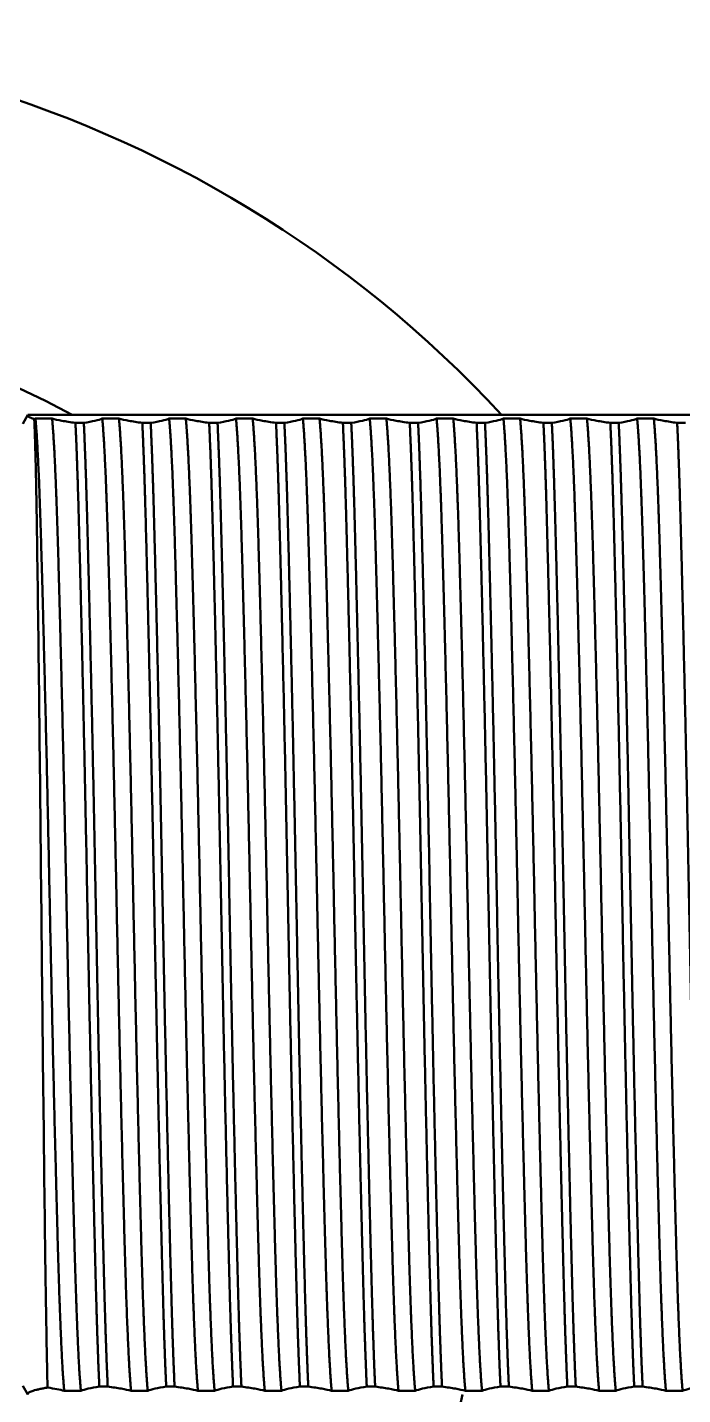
# Model space of a CAD drawing. Header units: millimetres. Extents: x 0 to 841, y 0 to 594.
# Drawn here: x 547.82 to 555.17, y 290.62 to 305.97 of the extents above; entities that cross this region are included whole.
import ezdxf

# ---------------------------------------------------------------- set-up
doc = ezdxf.new("R2010")
doc.units = ezdxf.units.MM
doc.layers.add('Hatch (ISO)', color=7, linetype='Continuous', lineweight=18)
doc.layers.add('Visible (ISO)', color=7, linetype='Continuous', lineweight=50)

msp = doc.modelspace()

# ---------------------------------------------------------------- hatches: boundary and pattern name
at = {"layer": 'Hatch (ISO)'}
h = msp.add_hatch(dxfattribs=at)
h.set_pattern_fill('ANSI31', color=256, scale=25.4, style=0)
h.set_pattern_definition([(45, (0, 0), (-2.245064, 2.245064), [])])
edge = h.paths.add_edge_path()
edge.add_ellipse((416.288, 307.621), major_axis=(-9.758, 2.186), ratio=1, start_angle=270, end_angle=282.6294)
edge.add_line((416.288, 317.621), (382.416, 317.621))
edge.add_ellipse((382.416, 312.621), major_axis=(-5, 0), ratio=1, start_angle=270, end_angle=360)
edge.add_line((377.416, 312.621), (377.416, 210.621))
edge.add_ellipse((382.416, 210.621), major_axis=(0, -5), ratio=1, start_angle=270, end_angle=360)
edge.add_line((382.416, 205.621), (416.288, 205.621))
edge.add_ellipse((416.288, 215.621), major_axis=(10, 0), ratio=1, start_angle=270, end_angle=282.6294)
edge.add_ellipse((445.416, 85.621), major_axis=(120.242, 26.942), ratio=1, start_angle=64.74122, end_angle=90, ccw=False)
edge.add_ellipse((474.544, 215.621), major_axis=(9.758, -2.186), ratio=1, start_angle=270, end_angle=282.6294)
edge.add_line((474.544, 205.621), (558.416, 205.621))
edge.add_ellipse((558.416, 210.621), major_axis=(5, 0), ratio=1, start_angle=270, end_angle=360)
edge.add_line((563.416, 210.621), (563.416, 312.621))
edge.add_ellipse((558.416, 312.621), major_axis=(0, 5), ratio=1, start_angle=270, end_angle=360)
edge.add_line((558.416, 317.621), (474.544, 317.621))
edge.add_ellipse((474.544, 307.621), major_axis=(-10, 0), ratio=1, start_angle=270, end_angle=282.6294)
edge.add_ellipse((445.416, 437.621), major_axis=(-120.242, -26.942), ratio=1, start_angle=64.74122, end_angle=90, ccw=False)
edge = h.paths.add_edge_path(flags=0)
edge.add_line((388.916, 208.621), (388.916, 210.621))
edge.add_ellipse((382.416, 210.621), major_axis=(0, 6.5), ratio=1, start_angle=270, end_angle=363.5049)
edge.add_line((382.019, 217.108), (380.416, 217.108))
edge.add_line((380.416, 217.108), (380.416, 221.814))
edge.add_spline(control_points=[(380.416, 221.814), (380.416, 222.421), (380.5, 223.145), (380.692, 224.324), (380.822, 224.956), (381.036, 226.225), (381.109, 226.863), (381.109, 228.037), (381.036, 228.675), (380.822, 229.944), (380.692, 230.576), (380.5, 231.755), (380.416, 232.479), (380.416, 233.086)], knot_values=[1.346639, 1.346639, 1.346639, 1.346639, 1.528836, 1.528836, 1.705012, 1.705012, 1.881187, 1.881187, 2.057362, 2.057362, 2.233538, 2.233538, 2.415734, 2.415734, 2.415734, 2.415734], degree=3, periodic=0)
edge.add_line((380.416, 233.086), (380.416, 241.621))
edge.add_ellipse((380.416, 244.121), major_axis=(2.5, 0), ratio=1, start_angle=270, end_angle=450)
edge.add_line((380.416, 246.621), (380.416, 276.621))
edge.add_ellipse((380.416, 279.121), major_axis=(2.5, 0), ratio=1, start_angle=270, end_angle=450)
edge.add_line((380.416, 281.621), (380.416, 306.121))
edge.add_line((380.416, 306.121), (382.489, 306.121))
edge.add_ellipse((382.416, 312.621), major_axis=(6.5, 0.073), ratio=1, start_angle=270, end_angle=359.355)
edge.add_line((388.916, 312.621), (388.916, 314.621))
edge.add_line((388.916, 314.621), (416.288, 314.621))
edge.add_ellipse((416.288, 307.621), major_axis=(7, 0), ratio=1, start_angle=77.3706, end_angle=90, ccw=False)
edge.add_ellipse((445.416, 437.621), major_axis=(123.169, -27.598), ratio=1, start_angle=270, end_angle=279.22446)
edge.add_ellipse((445.416, 311.397), major_axis=(-0.223, -7.497), ratio=1, start_angle=270, end_angle=453.4049)
edge.add_ellipse((445.416, 437.621), major_axis=(126.001, 7.497), ratio=1, start_angle=270, end_angle=279.22446)
edge.add_ellipse((474.544, 307.621), major_axis=(6.831, 1.531), ratio=1, start_angle=77.3706, end_angle=90, ccw=False)
edge.add_line((474.544, 314.621), (535.916, 314.621))
edge.add_ellipse((538.416, 314.621), major_axis=(0, -2.5), ratio=1, start_angle=270, end_angle=450)
edge.add_line((540.916, 314.621), (551.918, 314.621))
edge.add_line((551.918, 314.621), (551.918, 312.445))
edge.add_ellipse((558.416, 312.621), major_axis=(0.176, -6.498), ratio=1, start_angle=270, end_angle=359.0971)
edge.add_line((558.489, 306.121), (560.416, 306.121))
edge.add_line((560.416, 306.121), (560.416, 217.108))
edge.add_line((560.416, 217.108), (558.813, 217.108))
edge.add_ellipse((558.416, 210.621), major_axis=(-6.488, 0.397), ratio=1, start_angle=270, end_angle=361.9571)
edge.add_line((551.918, 210.796), (551.918, 208.621))
edge.add_line((551.918, 208.621), (540.916, 208.621))
edge.add_ellipse((538.416, 208.621), major_axis=(0, 2.5), ratio=1, start_angle=270, end_angle=450)
edge.add_line((535.916, 208.621), (474.544, 208.621))
edge.add_ellipse((474.544, 215.621), major_axis=(-7, 0), ratio=1, start_angle=77.3706, end_angle=90, ccw=False)
edge.add_ellipse((445.416, 85.621), major_axis=(-123.169, 27.598), ratio=1, start_angle=270, end_angle=279.22446)
edge.add_ellipse((445.416, 211.844), major_axis=(0.223, 7.497), ratio=1, start_angle=270, end_angle=453.4049)
edge.add_ellipse((445.416, 85.621), major_axis=(-126.001, -7.497), ratio=1, start_angle=270, end_angle=279.22446)
edge.add_ellipse((416.288, 215.621), major_axis=(-6.831, -1.531), ratio=1, start_angle=77.3706, end_angle=90, ccw=False)
edge.add_line((416.288, 208.621), (388.916, 208.621))
edge = h.paths.add_edge_path(flags=0)
edge.add_ellipse((557.666, 211.371), major_axis=(0, 2.172), ratio=1, start_angle=0, end_angle=360)
edge = h.paths.add_edge_path(flags=0)
edge.add_ellipse((557.666, 311.871), major_axis=(0, 2.172), ratio=1, start_angle=0, end_angle=360)
edge = h.paths.add_edge_path(flags=0)
edge.add_ellipse((383.166, 311.871), major_axis=(0, 2.172), ratio=1, start_angle=0, end_angle=360)
edge = h.paths.add_edge_path(flags=0)
edge.add_ellipse((383.166, 211.371), major_axis=(0, 2.172), ratio=1, start_angle=0, end_angle=360)
edge = h.paths.add_edge_path(flags=0)
edge.add_ellipse((445.416, 214.344), major_axis=(0, 2), ratio=1, start_angle=0, end_angle=360)
edge = h.paths.add_edge_path(flags=0)
edge.add_ellipse((445.416, 308.897), major_axis=(0, 2), ratio=1, start_angle=0, end_angle=360)

# ---------------------------------------------------------------- linework, layer by layer
at = {"layer": 'Visible (ISO)'}
for p, q in [((547.77, 301.521), (547.827, 301.621)), ((560.416, 301.621), (547.827, 301.621)), ((547.911, 301.578), (548.098, 301.578)), ((548.454, 301.53), (548.36, 301.53)), ((548.661, 301.578), (548.848, 301.578)), ((549.204, 301.53), (549.11, 301.53)), ((549.411, 301.578), (549.598, 301.578)), ((549.954, 301.53), (549.86, 301.53)), ((550.161, 301.578), (550.348, 301.578)), ((550.704, 301.53), (550.61, 301.53)), ((550.911, 301.578), (551.098, 301.578)), ((551.454, 301.53), (551.36, 301.53)), ((551.661, 301.578), (551.848, 301.578)), ((552.204, 301.53), (552.11, 301.53)), ((552.411, 301.578), (552.598, 301.578)), ((552.954, 301.53), (552.86, 301.53)), ((553.161, 301.578), (553.348, 301.578)), ((553.704, 301.53), (553.61, 301.53)), ((553.911, 301.578), (554.098, 301.578)), ((554.454, 301.53), (554.36, 301.53)), ((554.661, 301.578), (554.848, 301.578)), ((555.204, 301.53), (555.11, 301.53)), ((547.77, 290.721), (547.827, 290.621)), ((548.421, 290.664), (548.234, 290.664)), ((548.628, 290.711), (548.722, 290.711)), ((549.171, 290.664), (548.984, 290.664)), ((549.378, 290.711), (549.472, 290.711)), ((549.921, 290.664), (549.734, 290.664)), ((550.128, 290.711), (550.222, 290.711)), ((550.671, 290.664), (550.484, 290.664)), ((550.878, 290.711), (550.972, 290.711)), ((551.421, 290.664), (551.234, 290.664)), ((551.628, 290.711), (551.722, 290.711)), ((552.171, 290.664), (551.984, 290.664)), ((552.378, 290.711), (552.472, 290.711)), ((552.921, 290.664), (552.734, 290.664)), ((553.128, 290.711), (553.222, 290.711)), ((553.671, 290.664), (553.484, 290.664)), ((553.878, 290.711), (553.972, 290.711)), ((554.421, 290.664), (554.234, 290.664)), ((554.628, 290.711), (554.722, 290.711)), ((555.171, 290.664), (554.984, 290.664))]:
    msp.add_line(p, q, dxfattribs=at)
for radius, start, end in [(13.25, 42.7847, 168.8523), (10.25, 61.4079, 120), (9.5, 168.0934, 347.8468)]:
    msp.add_arc((543.416, 292.621), radius, start, end, dxfattribs=at)
for points, weights in [([(547.827, 301.621), (547.814, 301.597), (547.898, 301.573)], [3.46666532032, 3.47414587161, 3.42866251572]), ([(548.047, 290.7), (547.805, 290.659), (547.827, 290.621)], [3.3471257259, 3.47505265239, 3.46289345925])]:
    msp.add_rational_spline(points, weights, degree=2, dxfattribs=at)
msp.add_open_spline([(547.898, 301.573), (547.902, 301.574), (547.907, 301.576), (547.911, 301.578)], degree=3, dxfattribs=at)
for points, knots in [([(548.047, 290.7), (548.042, 290.878), (548.038, 291.101), (548.029, 291.638), (548.024, 291.955), (548.012, 292.896), (548.004, 293.576), (547.988, 295.009), (547.981, 295.745), (547.966, 297.186), (547.959, 297.88), (547.943, 299.202), (547.935, 299.811), (547.923, 300.622), (547.918, 300.888), (547.908, 301.311), (547.903, 301.469), (547.898, 301.573)], [-1.433975, -1.433975, -1.433975, -1.433975, -1.302401, -1.302401, -1.165545, -1.165545, -0.9371, -0.9371, -0.718486, -0.718486, -0.505454, -0.505454, -0.279411, -0.279411, -0.137648, -0.137648, -0.000001, -0.000001, -0.000001, -0.000001]), ([(548.098, 301.578), (548.128, 301.57), (548.165, 301.562), (548.253, 301.546), (548.304, 301.538), (548.36, 301.53)], [-0.1392079, -0.1392079, -0.1392079, -0.1392079, -0.0696475, -0.0696475, -0.000001, -0.000001, -0.000001, -0.000001]), ([(548.454, 301.53), (548.502, 301.538), (548.544, 301.546), (548.613, 301.562), (548.641, 301.57), (548.661, 301.578)], [-0.1383794, -0.1383794, -0.1383794, -0.1383794, -0.0692014, -0.0692014, 0, 0, 0, 0]), ([(548.848, 301.578), (548.878, 301.57), (548.915, 301.562), (549.003, 301.546), (549.054, 301.538), (549.11, 301.53)], [-0.1392079, -0.1392079, -0.1392079, -0.1392079, -0.0696475, -0.0696475, -0.000001, -0.000001, -0.000001, -0.000001]), ([(549.204, 301.53), (549.252, 301.538), (549.294, 301.546), (549.363, 301.562), (549.391, 301.57), (549.411, 301.578)], [-0.1383794, -0.1383794, -0.1383794, -0.1383794, -0.0692014, -0.0692014, 0, 0, 0, 0]), ([(549.598, 301.578), (549.628, 301.57), (549.665, 301.562), (549.753, 301.546), (549.804, 301.538), (549.86, 301.53)], [-0.1392079, -0.1392079, -0.1392079, -0.1392079, -0.0696475, -0.0696475, -0.000001, -0.000001, -0.000001, -0.000001]), ([(549.954, 301.53), (550.002, 301.538), (550.044, 301.546), (550.113, 301.562), (550.141, 301.57), (550.161, 301.578)], [-0.1383794, -0.1383794, -0.1383794, -0.1383794, -0.0692014, -0.0692014, 0, 0, 0, 0]), ([(550.348, 301.578), (550.378, 301.57), (550.415, 301.562), (550.503, 301.546), (550.554, 301.538), (550.61, 301.53)], [-0.1392079, -0.1392079, -0.1392079, -0.1392079, -0.0696475, -0.0696475, -0.000001, -0.000001, -0.000001, -0.000001]), ([(550.704, 301.53), (550.752, 301.538), (550.794, 301.546), (550.863, 301.562), (550.891, 301.57), (550.911, 301.578)], [-0.1383794, -0.1383794, -0.1383794, -0.1383794, -0.0692014, -0.0692014, 0, 0, 0, 0]), ([(551.098, 301.578), (551.128, 301.57), (551.165, 301.562), (551.253, 301.546), (551.304, 301.538), (551.36, 301.53)], [-0.1392079, -0.1392079, -0.1392079, -0.1392079, -0.0696475, -0.0696475, -0.000001, -0.000001, -0.000001, -0.000001]), ([(551.454, 301.53), (551.502, 301.538), (551.544, 301.546), (551.613, 301.562), (551.641, 301.57), (551.661, 301.578)], [-0.1383794, -0.1383794, -0.1383794, -0.1383794, -0.0692014, -0.0692014, 0, 0, 0, 0]), ([(551.848, 301.578), (551.878, 301.57), (551.915, 301.562), (552.003, 301.546), (552.054, 301.538), (552.11, 301.53)], [-0.1392079, -0.1392079, -0.1392079, -0.1392079, -0.0696475, -0.0696475, -0.000001, -0.000001, -0.000001, -0.000001]), ([(552.204, 301.53), (552.252, 301.538), (552.294, 301.546), (552.363, 301.562), (552.391, 301.57), (552.411, 301.578)], [-0.1383794, -0.1383794, -0.1383794, -0.1383794, -0.0692014, -0.0692014, 0, 0, 0, 0]), ([(552.598, 301.578), (552.628, 301.57), (552.665, 301.562), (552.753, 301.546), (552.804, 301.538), (552.86, 301.53)], [-0.1392079, -0.1392079, -0.1392079, -0.1392079, -0.0696475, -0.0696475, -0.000001, -0.000001, -0.000001, -0.000001]), ([(552.954, 301.53), (553.002, 301.538), (553.044, 301.546), (553.113, 301.562), (553.141, 301.57), (553.161, 301.578)], [-0.1383794, -0.1383794, -0.1383794, -0.1383794, -0.0692014, -0.0692014, 0, 0, 0, 0]), ([(553.348, 301.578), (553.378, 301.57), (553.415, 301.562), (553.503, 301.546), (553.554, 301.538), (553.61, 301.53)], [-0.1392079, -0.1392079, -0.1392079, -0.1392079, -0.0696475, -0.0696475, -0.000001, -0.000001, -0.000001, -0.000001]), ([(553.704, 301.53), (553.752, 301.538), (553.794, 301.546), (553.863, 301.562), (553.891, 301.57), (553.911, 301.578)], [-0.1383794, -0.1383794, -0.1383794, -0.1383794, -0.0692014, -0.0692014, 0, 0, 0, 0]), ([(554.098, 301.578), (554.128, 301.57), (554.165, 301.562), (554.253, 301.546), (554.304, 301.538), (554.36, 301.53)], [-0.1392079, -0.1392079, -0.1392079, -0.1392079, -0.0696475, -0.0696475, -0.000001, -0.000001, -0.000001, -0.000001]), ([(554.454, 301.53), (554.502, 301.538), (554.544, 301.546), (554.613, 301.562), (554.641, 301.57), (554.661, 301.578)], [-0.1383794, -0.1383794, -0.1383794, -0.1383794, -0.0692014, -0.0692014, 0, 0, 0, 0]), ([(554.848, 301.578), (554.878, 301.57), (554.915, 301.562), (555.003, 301.546), (555.054, 301.538), (555.11, 301.53)], [-0.1392079, -0.1392079, -0.1392079, -0.1392079, -0.0696475, -0.0696475, -0.000001, -0.000001, -0.000001, -0.000001]), ([(548.234, 290.664), (548.211, 290.67), (548.184, 290.676), (548.121, 290.688), (548.086, 290.694), (548.047, 290.7)], [-0.1067052, -0.1067052, -0.1067052, -0.1067052, -0.0533638, -0.0533638, -0.000001, -0.000001, -0.000001, -0.000001]), ([(548.628, 290.711), (548.58, 290.703), (548.538, 290.696), (548.469, 290.68), (548.441, 290.672), (548.421, 290.664)], [-0.1383794, -0.1383794, -0.1383794, -0.1383794, -0.0692014, -0.0692014, 0, 0, 0, 0]), ([(548.984, 290.664), (548.954, 290.672), (548.917, 290.68), (548.829, 290.696), (548.778, 290.703), (548.722, 290.711)], [-0.1392069, -0.1392069, -0.1392069, -0.1392069, -0.0696465, -0.0696465, 0, 0, 0, 0]), ([(549.378, 290.711), (549.33, 290.703), (549.288, 290.696), (549.219, 290.68), (549.191, 290.672), (549.171, 290.664)], [-0.1383794, -0.1383794, -0.1383794, -0.1383794, -0.0692014, -0.0692014, 0, 0, 0, 0]), ([(549.734, 290.664), (549.704, 290.672), (549.667, 290.68), (549.579, 290.696), (549.528, 290.703), (549.472, 290.711)], [-0.1392069, -0.1392069, -0.1392069, -0.1392069, -0.0696465, -0.0696465, 0, 0, 0, 0]), ([(550.128, 290.711), (550.08, 290.703), (550.038, 290.696), (549.969, 290.68), (549.941, 290.672), (549.921, 290.664)], [-0.1383794, -0.1383794, -0.1383794, -0.1383794, -0.0692014, -0.0692014, 0, 0, 0, 0]), ([(550.484, 290.664), (550.454, 290.672), (550.417, 290.68), (550.329, 290.696), (550.278, 290.703), (550.222, 290.711)], [-0.1392069, -0.1392069, -0.1392069, -0.1392069, -0.0696465, -0.0696465, 0, 0, 0, 0]), ([(550.878, 290.711), (550.83, 290.703), (550.788, 290.696), (550.719, 290.68), (550.691, 290.672), (550.671, 290.664)], [-0.1383794, -0.1383794, -0.1383794, -0.1383794, -0.0692014, -0.0692014, 0, 0, 0, 0]), ([(551.234, 290.664), (551.204, 290.672), (551.167, 290.68), (551.079, 290.696), (551.028, 290.703), (550.972, 290.711)], [-0.1392069, -0.1392069, -0.1392069, -0.1392069, -0.0696465, -0.0696465, 0, 0, 0, 0]), ([(551.628, 290.711), (551.58, 290.703), (551.538, 290.696), (551.469, 290.68), (551.441, 290.672), (551.421, 290.664)], [-0.1383794, -0.1383794, -0.1383794, -0.1383794, -0.0692014, -0.0692014, 0, 0, 0, 0]), ([(551.984, 290.664), (551.954, 290.672), (551.917, 290.68), (551.829, 290.696), (551.778, 290.703), (551.722, 290.711)], [-0.1392069, -0.1392069, -0.1392069, -0.1392069, -0.0696465, -0.0696465, 0, 0, 0, 0]), ([(552.378, 290.711), (552.33, 290.703), (552.288, 290.696), (552.219, 290.68), (552.191, 290.672), (552.171, 290.664)], [-0.1383794, -0.1383794, -0.1383794, -0.1383794, -0.0692014, -0.0692014, 0, 0, 0, 0]), ([(552.734, 290.664), (552.704, 290.672), (552.667, 290.68), (552.579, 290.696), (552.528, 290.703), (552.472, 290.711)], [-0.1392069, -0.1392069, -0.1392069, -0.1392069, -0.0696465, -0.0696465, 0, 0, 0, 0]), ([(553.128, 290.711), (553.08, 290.703), (553.038, 290.696), (552.969, 290.68), (552.941, 290.672), (552.921, 290.664)], [-0.1383794, -0.1383794, -0.1383794, -0.1383794, -0.0692014, -0.0692014, 0, 0, 0, 0]), ([(553.484, 290.664), (553.454, 290.672), (553.417, 290.68), (553.329, 290.696), (553.278, 290.703), (553.222, 290.711)], [-0.1392069, -0.1392069, -0.1392069, -0.1392069, -0.0696465, -0.0696465, 0, 0, 0, 0]), ([(553.878, 290.711), (553.83, 290.703), (553.788, 290.696), (553.719, 290.68), (553.691, 290.672), (553.671, 290.664)], [-0.1383794, -0.1383794, -0.1383794, -0.1383794, -0.0692014, -0.0692014, 0, 0, 0, 0]), ([(554.234, 290.664), (554.204, 290.672), (554.167, 290.68), (554.079, 290.696), (554.028, 290.703), (553.972, 290.711)], [-0.1392069, -0.1392069, -0.1392069, -0.1392069, -0.0696465, -0.0696465, 0, 0, 0, 0]), ([(554.628, 290.711), (554.58, 290.703), (554.538, 290.696), (554.469, 290.68), (554.441, 290.672), (554.421, 290.664)], [-0.1383794, -0.1383794, -0.1383794, -0.1383794, -0.0692014, -0.0692014, 0, 0, 0, 0]), ([(554.984, 290.664), (554.954, 290.672), (554.917, 290.68), (554.829, 290.696), (554.778, 290.703), (554.722, 290.711)], [-0.1392069, -0.1392069, -0.1392069, -0.1392069, -0.0696465, -0.0696465, 0, 0, 0, 0]), ([(555.378, 290.711), (555.33, 290.703), (555.288, 290.696), (555.219, 290.68), (555.191, 290.672), (555.171, 290.664)], [-0.1383794, -0.1383794, -0.1383794, -0.1383794, -0.0692014, -0.0692014, 0, 0, 0, 0])]:
    msp.add_open_spline(points, degree=3, knots=knots, dxfattribs=at)
for points, weights, knots in [([(548.234, 290.664), (548.199, 291.02), (548.166, 292.165), (548.119, 293.804), (548.072, 296.121), (548.025, 298.438), (547.978, 300.076), (547.946, 301.221), (547.911, 301.578)], [0.968998828714, 0.945548623307, 1, 0.923879532511, 1, 0.923879532511, 1, 0.945548623307, 0.968998828714], [0.84948513, 0.84948513, 0.84948513, 0.85267857, 0.85267857, 0.85714286, 0.85714286, 0.86160714, 0.86160714, 0.86480059, 0.86480059, 0.86480059]), ([(548.421, 290.664), (548.386, 291.02), (548.353, 292.165), (548.307, 293.804), (548.26, 296.121), (548.213, 298.438), (548.166, 300.076), (548.133, 301.221), (548.098, 301.578)], [0.968998828714, 0.945548623307, 1, 0.923879532511, 1, 0.923879532511, 1, 0.945548623307, 0.968998828714], [0.84948513, 0.84948513, 0.84948513, 0.85267857, 0.85267857, 0.85714286, 0.85714286, 0.86160714, 0.86160714, 0.86480059, 0.86480059, 0.86480059]), ([(548.628, 290.711), (548.607, 291.154), (548.588, 291.878), (548.541, 293.635), (548.494, 296.121), (548.447, 298.606), (548.4, 300.363), (548.381, 301.087), (548.36, 301.53)], [0.962660741352, 0.967178132478, 1, 0.923879532511, 1, 0.923879532511, 1, 0.967178132478, 0.962660741352], [0.85075365, 0.85075365, 0.85075365, 0.85267857, 0.85267857, 0.85714286, 0.85714286, 0.86160714, 0.86160714, 0.86353207, 0.86353207, 0.86353207]), ([(548.722, 290.711), (548.701, 291.154), (548.682, 291.878), (548.635, 293.635), (548.588, 296.121), (548.541, 298.606), (548.494, 300.363), (548.475, 301.087), (548.454, 301.53)], [0.962660741352, 0.967178132478, 1, 0.923879532511, 1, 0.923879532511, 1, 0.967178132478, 0.962660741352], [0.81503936, 0.81503936, 0.81503936, 0.81696429, 0.81696429, 0.82142857, 0.82142857, 0.82589286, 0.82589286, 0.82781778, 0.82781778, 0.82781778]), ([(548.984, 290.664), (548.949, 291.02), (548.916, 292.165), (548.869, 293.804), (548.822, 296.121), (548.775, 298.438), (548.728, 300.076), (548.696, 301.221), (548.661, 301.578)], [0.968998828714, 0.945548623307, 1, 0.923879532511, 1, 0.923879532511, 1, 0.945548623307, 0.968998828714], [0.81377084, 0.81377084, 0.81377084, 0.81696429, 0.81696429, 0.82142857, 0.82142857, 0.82589286, 0.82589286, 0.8290863, 0.8290863, 0.8290863]), ([(549.171, 290.664), (549.136, 291.02), (549.103, 292.165), (549.057, 293.804), (549.01, 296.121), (548.963, 298.438), (548.916, 300.076), (548.883, 301.221), (548.848, 301.578)], [0.968998828714, 0.945548623307, 1, 0.923879532511, 1, 0.923879532511, 1, 0.945548623307, 0.968998828714], [0.81377084, 0.81377084, 0.81377084, 0.81696429, 0.81696429, 0.82142857, 0.82142857, 0.82589286, 0.82589286, 0.8290863, 0.8290863, 0.8290863]), ([(549.378, 290.711), (549.357, 291.154), (549.338, 291.878), (549.291, 293.635), (549.244, 296.121), (549.197, 298.606), (549.15, 300.363), (549.131, 301.087), (549.11, 301.53)], [0.962660741352, 0.967178132478, 1, 0.923879532511, 1, 0.923879532511, 1, 0.967178132478, 0.962660741352], [0.81503936, 0.81503936, 0.81503936, 0.81696429, 0.81696429, 0.82142857, 0.82142857, 0.82589286, 0.82589286, 0.82781778, 0.82781778, 0.82781778]), ([(549.472, 290.711), (549.451, 291.154), (549.432, 291.878), (549.385, 293.635), (549.338, 296.121), (549.291, 298.606), (549.244, 300.363), (549.225, 301.087), (549.204, 301.53)], [0.962660741352, 0.967178132478, 1, 0.923879532511, 1, 0.923879532511, 1, 0.967178132478, 0.962660741352], [0.77932507, 0.77932507, 0.77932507, 0.78125, 0.78125, 0.78571429, 0.78571429, 0.79017857, 0.79017857, 0.7921035, 0.7921035, 0.7921035]), ([(549.734, 290.664), (549.699, 291.02), (549.666, 292.165), (549.619, 293.804), (549.572, 296.121), (549.525, 298.438), (549.478, 300.076), (549.446, 301.221), (549.411, 301.578)], [0.968998828714, 0.945548623307, 1, 0.923879532511, 1, 0.923879532511, 1, 0.945548623307, 0.968998828714], [0.77805656, 0.77805656, 0.77805656, 0.78125, 0.78125, 0.78571429, 0.78571429, 0.79017857, 0.79017857, 0.79337202, 0.79337202, 0.79337202]), ([(549.921, 290.664), (549.886, 291.02), (549.853, 292.165), (549.807, 293.804), (549.76, 296.121), (549.713, 298.438), (549.666, 300.076), (549.633, 301.221), (549.598, 301.578)], [0.968998828714, 0.945548623307, 1, 0.923879532511, 1, 0.923879532511, 1, 0.945548623307, 0.968998828714], [0.77805656, 0.77805656, 0.77805656, 0.78125, 0.78125, 0.78571429, 0.78571429, 0.79017857, 0.79017857, 0.79337202, 0.79337202, 0.79337202]), ([(550.128, 290.711), (550.107, 291.154), (550.088, 291.878), (550.041, 293.635), (549.994, 296.121), (549.947, 298.606), (549.9, 300.363), (549.881, 301.087), (549.86, 301.53)], [0.962660741352, 0.967178132478, 1, 0.923879532511, 1, 0.923879532511, 1, 0.967178132478, 0.962660741352], [0.77932507, 0.77932507, 0.77932507, 0.78125, 0.78125, 0.78571429, 0.78571429, 0.79017857, 0.79017857, 0.7921035, 0.7921035, 0.7921035]), ([(550.222, 290.711), (550.201, 291.154), (550.182, 291.878), (550.135, 293.635), (550.088, 296.121), (550.041, 298.606), (549.994, 300.363), (549.975, 301.087), (549.954, 301.53)], [0.962660741352, 0.967178132478, 1, 0.923879532511, 1, 0.923879532511, 1, 0.967178132478, 0.962660741352], [0.74361079, 0.74361079, 0.74361079, 0.74553571, 0.74553571, 0.75, 0.75, 0.75446429, 0.75446429, 0.75638921, 0.75638921, 0.75638921]), ([(550.484, 290.664), (550.449, 291.02), (550.416, 292.165), (550.369, 293.804), (550.322, 296.121), (550.275, 298.438), (550.228, 300.076), (550.196, 301.221), (550.161, 301.578)], [0.968998828714, 0.945548623307, 1, 0.923879532511, 1, 0.923879532511, 1, 0.945548623307, 0.968998828714], [0.74234227, 0.74234227, 0.74234227, 0.74553571, 0.74553571, 0.75, 0.75, 0.75446429, 0.75446429, 0.75765773, 0.75765773, 0.75765773]), ([(550.671, 290.664), (550.636, 291.02), (550.603, 292.165), (550.557, 293.804), (550.51, 296.121), (550.463, 298.438), (550.416, 300.076), (550.383, 301.221), (550.348, 301.578)], [0.968998828714, 0.945548623307, 1, 0.923879532511, 1, 0.923879532511, 1, 0.945548623307, 0.968998828714], [0.74234227, 0.74234227, 0.74234227, 0.74553571, 0.74553571, 0.75, 0.75, 0.75446429, 0.75446429, 0.75765773, 0.75765773, 0.75765773]), ([(550.878, 290.711), (550.857, 291.154), (550.838, 291.878), (550.791, 293.635), (550.744, 296.121), (550.697, 298.606), (550.65, 300.363), (550.631, 301.087), (550.61, 301.53)], [0.962660741352, 0.967178132478, 1, 0.923879532511, 1, 0.923879532511, 1, 0.967178132478, 0.962660741352], [0.74361079, 0.74361079, 0.74361079, 0.74553571, 0.74553571, 0.75, 0.75, 0.75446429, 0.75446429, 0.75638921, 0.75638921, 0.75638921]), ([(550.972, 290.711), (550.951, 291.154), (550.932, 291.878), (550.885, 293.635), (550.838, 296.121), (550.791, 298.606), (550.744, 300.363), (550.725, 301.087), (550.704, 301.53)], [0.962660741352, 0.967178132478, 1, 0.923879532511, 1, 0.923879532511, 1, 0.967178132478, 0.962660741352], [0.7078965, 0.7078965, 0.7078965, 0.70982143, 0.70982143, 0.71428571, 0.71428571, 0.71875, 0.71875, 0.72067493, 0.72067493, 0.72067493]), ([(551.234, 290.664), (551.199, 291.02), (551.166, 292.165), (551.119, 293.804), (551.072, 296.121), (551.025, 298.438), (550.978, 300.076), (550.946, 301.221), (550.911, 301.578)], [0.968998828714, 0.945548623307, 1, 0.923879532511, 1, 0.923879532511, 1, 0.945548623307, 0.968998828714], [0.70662798, 0.70662798, 0.70662798, 0.70982143, 0.70982143, 0.71428571, 0.71428571, 0.71875, 0.71875, 0.72194344, 0.72194344, 0.72194344]), ([(551.421, 290.664), (551.386, 291.02), (551.353, 292.165), (551.307, 293.804), (551.26, 296.121), (551.213, 298.438), (551.166, 300.076), (551.133, 301.221), (551.098, 301.578)], [0.968998828714, 0.945548623307, 1, 0.923879532511, 1, 0.923879532511, 1, 0.945548623307, 0.968998828714], [0.70662798, 0.70662798, 0.70662798, 0.70982143, 0.70982143, 0.71428571, 0.71428571, 0.71875, 0.71875, 0.72194344, 0.72194344, 0.72194344]), ([(551.628, 290.711), (551.607, 291.154), (551.588, 291.878), (551.541, 293.635), (551.494, 296.121), (551.447, 298.606), (551.4, 300.363), (551.381, 301.087), (551.36, 301.53)], [0.962660741352, 0.967178132478, 1, 0.923879532511, 1, 0.923879532511, 1, 0.967178132478, 0.962660741352], [0.7078965, 0.7078965, 0.7078965, 0.70982143, 0.70982143, 0.71428571, 0.71428571, 0.71875, 0.71875, 0.72067493, 0.72067493, 0.72067493]), ([(551.722, 290.711), (551.701, 291.154), (551.682, 291.878), (551.635, 293.635), (551.588, 296.121), (551.541, 298.606), (551.494, 300.363), (551.475, 301.087), (551.454, 301.53)], [0.962660741352, 0.967178132478, 1, 0.923879532511, 1, 0.923879532511, 1, 0.967178132478, 0.962660741352], [0.67218222, 0.67218222, 0.67218222, 0.67410714, 0.67410714, 0.67857143, 0.67857143, 0.68303571, 0.68303571, 0.68496064, 0.68496064, 0.68496064]), ([(551.984, 290.664), (551.949, 291.02), (551.916, 292.165), (551.869, 293.804), (551.822, 296.121), (551.775, 298.438), (551.728, 300.076), (551.696, 301.221), (551.661, 301.578)], [0.968998828714, 0.945548623307, 1, 0.923879532511, 1, 0.923879532511, 1, 0.945548623307, 0.968998828714], [0.6709137, 0.6709137, 0.6709137, 0.67410714, 0.67410714, 0.67857143, 0.67857143, 0.68303571, 0.68303571, 0.68622916, 0.68622916, 0.68622916]), ([(552.171, 290.664), (552.136, 291.02), (552.103, 292.165), (552.057, 293.804), (552.01, 296.121), (551.963, 298.438), (551.916, 300.076), (551.883, 301.221), (551.848, 301.578)], [0.968998828714, 0.945548623307, 1, 0.923879532511, 1, 0.923879532511, 1, 0.945548623307, 0.968998828714], [0.6709137, 0.6709137, 0.6709137, 0.67410714, 0.67410714, 0.67857143, 0.67857143, 0.68303571, 0.68303571, 0.68622916, 0.68622916, 0.68622916]), ([(552.378, 290.711), (552.357, 291.154), (552.338, 291.878), (552.291, 293.635), (552.244, 296.121), (552.197, 298.606), (552.15, 300.363), (552.131, 301.087), (552.11, 301.53)], [0.962660741352, 0.967178132478, 1, 0.923879532511, 1, 0.923879532511, 1, 0.967178132478, 0.962660741352], [0.67218222, 0.67218222, 0.67218222, 0.67410714, 0.67410714, 0.67857143, 0.67857143, 0.68303571, 0.68303571, 0.68496064, 0.68496064, 0.68496064]), ([(552.472, 290.711), (552.451, 291.154), (552.432, 291.878), (552.385, 293.635), (552.338, 296.121), (552.291, 298.606), (552.244, 300.363), (552.225, 301.087), (552.204, 301.53)], [0.962660741352, 0.967178132478, 1, 0.923879532511, 1, 0.923879532511, 1, 0.967178132478, 0.962660741352], [0.63646793, 0.63646793, 0.63646793, 0.63839286, 0.63839286, 0.64285714, 0.64285714, 0.64732143, 0.64732143, 0.64924635, 0.64924635, 0.64924635]), ([(552.734, 290.664), (552.699, 291.02), (552.666, 292.165), (552.619, 293.804), (552.572, 296.121), (552.525, 298.438), (552.478, 300.076), (552.446, 301.221), (552.411, 301.578)], [0.968998828714, 0.945548623307, 1, 0.923879532511, 1, 0.923879532511, 1, 0.945548623307, 0.968998828714], [0.63519941, 0.63519941, 0.63519941, 0.63839286, 0.63839286, 0.64285714, 0.64285714, 0.64732143, 0.64732143, 0.65051487, 0.65051487, 0.65051487]), ([(552.921, 290.664), (552.886, 291.02), (552.853, 292.165), (552.807, 293.804), (552.76, 296.121), (552.713, 298.438), (552.666, 300.076), (552.633, 301.221), (552.598, 301.578)], [0.968998828714, 0.945548623307, 1, 0.923879532511, 1, 0.923879532511, 1, 0.945548623307, 0.968998828714], [0.63519941, 0.63519941, 0.63519941, 0.63839286, 0.63839286, 0.64285714, 0.64285714, 0.64732143, 0.64732143, 0.65051487, 0.65051487, 0.65051487]), ([(553.128, 290.711), (553.107, 291.154), (553.088, 291.878), (553.041, 293.635), (552.994, 296.121), (552.947, 298.606), (552.9, 300.363), (552.881, 301.087), (552.86, 301.53)], [0.962660741352, 0.967178132478, 1, 0.923879532511, 1, 0.923879532511, 1, 0.967178132478, 0.962660741352], [0.63646793, 0.63646793, 0.63646793, 0.63839286, 0.63839286, 0.64285714, 0.64285714, 0.64732143, 0.64732143, 0.64924635, 0.64924635, 0.64924635]), ([(553.222, 290.711), (553.201, 291.154), (553.182, 291.878), (553.135, 293.635), (553.088, 296.121), (553.041, 298.606), (552.994, 300.363), (552.975, 301.087), (552.954, 301.53)], [0.962660741352, 0.967178132478, 1, 0.923879532511, 1, 0.923879532511, 1, 0.967178132478, 0.962660741352], [0.60075365, 0.60075365, 0.60075365, 0.60267857, 0.60267857, 0.60714286, 0.60714286, 0.61160714, 0.61160714, 0.61353207, 0.61353207, 0.61353207]), ([(553.484, 290.664), (553.449, 291.02), (553.416, 292.165), (553.369, 293.804), (553.322, 296.121), (553.275, 298.438), (553.228, 300.076), (553.196, 301.221), (553.161, 301.578)], [0.968998828714, 0.945548623307, 1, 0.923879532511, 1, 0.923879532511, 1, 0.945548623307, 0.968998828714], [0.59948513, 0.59948513, 0.59948513, 0.60267857, 0.60267857, 0.60714286, 0.60714286, 0.61160714, 0.61160714, 0.61480059, 0.61480059, 0.61480059]), ([(553.671, 290.664), (553.636, 291.02), (553.603, 292.165), (553.557, 293.804), (553.51, 296.121), (553.463, 298.438), (553.416, 300.076), (553.383, 301.221), (553.348, 301.578)], [0.968998828714, 0.945548623307, 1, 0.923879532511, 1, 0.923879532511, 1, 0.945548623307, 0.968998828714], [0.59948513, 0.59948513, 0.59948513, 0.60267857, 0.60267857, 0.60714286, 0.60714286, 0.61160714, 0.61160714, 0.61480059, 0.61480059, 0.61480059]), ([(553.878, 290.711), (553.857, 291.154), (553.838, 291.878), (553.791, 293.635), (553.744, 296.121), (553.697, 298.606), (553.65, 300.363), (553.631, 301.087), (553.61, 301.53)], [0.962660741352, 0.967178132478, 1, 0.923879532511, 1, 0.923879532511, 1, 0.967178132478, 0.962660741352], [0.60075365, 0.60075365, 0.60075365, 0.60267857, 0.60267857, 0.60714286, 0.60714286, 0.61160714, 0.61160714, 0.61353207, 0.61353207, 0.61353207]), ([(553.972, 290.711), (553.951, 291.154), (553.932, 291.878), (553.885, 293.635), (553.838, 296.121), (553.791, 298.606), (553.744, 300.363), (553.725, 301.087), (553.704, 301.53)], [0.962660741352, 0.967178132478, 1, 0.923879532511, 1, 0.923879532511, 1, 0.967178132478, 0.962660741352], [0.56503936, 0.56503936, 0.56503936, 0.56696429, 0.56696429, 0.57142857, 0.57142857, 0.57589286, 0.57589286, 0.57781778, 0.57781778, 0.57781778]), ([(554.234, 290.664), (554.199, 291.02), (554.166, 292.165), (554.119, 293.804), (554.072, 296.121), (554.025, 298.438), (553.978, 300.076), (553.946, 301.221), (553.911, 301.578)], [0.968998828714, 0.945548623307, 1, 0.923879532511, 1, 0.923879532511, 1, 0.945548623307, 0.968998828714], [0.56377084, 0.56377084, 0.56377084, 0.56696429, 0.56696429, 0.57142857, 0.57142857, 0.57589286, 0.57589286, 0.5790863, 0.5790863, 0.5790863]), ([(554.421, 290.664), (554.386, 291.02), (554.353, 292.165), (554.307, 293.804), (554.26, 296.121), (554.213, 298.438), (554.166, 300.076), (554.133, 301.221), (554.098, 301.578)], [0.968998828714, 0.945548623307, 1, 0.923879532511, 1, 0.923879532511, 1, 0.945548623307, 0.968998828714], [0.56377084, 0.56377084, 0.56377084, 0.56696429, 0.56696429, 0.57142857, 0.57142857, 0.57589286, 0.57589286, 0.5790863, 0.5790863, 0.5790863]), ([(554.628, 290.711), (554.607, 291.154), (554.588, 291.878), (554.541, 293.635), (554.494, 296.121), (554.447, 298.606), (554.4, 300.363), (554.381, 301.087), (554.36, 301.53)], [0.962660741352, 0.967178132478, 1, 0.923879532511, 1, 0.923879532511, 1, 0.967178132478, 0.962660741352], [0.56503936, 0.56503936, 0.56503936, 0.56696429, 0.56696429, 0.57142857, 0.57142857, 0.57589286, 0.57589286, 0.57781778, 0.57781778, 0.57781778]), ([(554.722, 290.711), (554.701, 291.154), (554.682, 291.878), (554.635, 293.635), (554.588, 296.121), (554.541, 298.606), (554.494, 300.363), (554.475, 301.087), (554.454, 301.53)], [0.962660741352, 0.967178132478, 1, 0.923879532511, 1, 0.923879532511, 1, 0.967178132478, 0.962660741352], [0.52932507, 0.52932507, 0.52932507, 0.53125, 0.53125, 0.53571429, 0.53571429, 0.54017857, 0.54017857, 0.5421035, 0.5421035, 0.5421035]), ([(554.984, 290.664), (554.949, 291.02), (554.916, 292.165), (554.869, 293.804), (554.822, 296.121), (554.775, 298.438), (554.728, 300.076), (554.696, 301.221), (554.661, 301.578)], [0.968998828714, 0.945548623307, 1, 0.923879532511, 1, 0.923879532511, 1, 0.945548623307, 0.968998828714], [0.52805656, 0.52805656, 0.52805656, 0.53125, 0.53125, 0.53571429, 0.53571429, 0.54017857, 0.54017857, 0.54337202, 0.54337202, 0.54337202]), ([(555.171, 290.664), (555.136, 291.02), (555.103, 292.165), (555.057, 293.804), (555.01, 296.121), (554.963, 298.438), (554.916, 300.076), (554.883, 301.221), (554.848, 301.578)], [0.968998828714, 0.945548623307, 1, 0.923879532511, 1, 0.923879532511, 1, 0.945548623307, 0.968998828714], [0.52805656, 0.52805656, 0.52805656, 0.53125, 0.53125, 0.53571429, 0.53571429, 0.54017857, 0.54017857, 0.54337202, 0.54337202, 0.54337202]), ([(555.378, 290.711), (555.357, 291.154), (555.338, 291.878), (555.291, 293.635), (555.244, 296.121), (555.197, 298.606), (555.15, 300.363), (555.131, 301.087), (555.11, 301.53)], [0.962660741352, 0.967178132478, 1, 0.923879532511, 1, 0.923879532511, 1, 0.967178132478, 0.962660741352], [0.52932507, 0.52932507, 0.52932507, 0.53125, 0.53125, 0.53571429, 0.53571429, 0.54017857, 0.54017857, 0.5421035, 0.5421035, 0.5421035])]:
    msp.add_rational_spline(points, weights, degree=2, knots=knots, dxfattribs=at)

doc.saveas('drawing.dxf')
